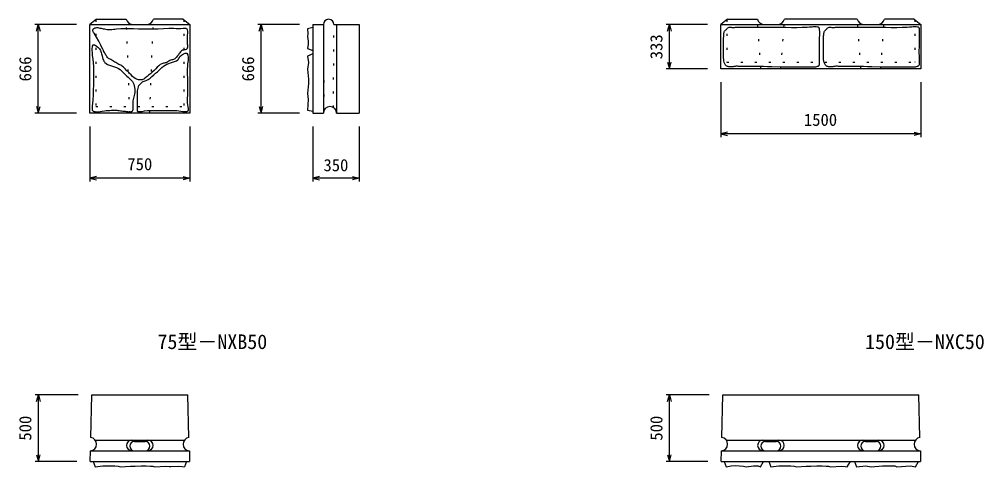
# Model space of a CAD drawing. Units: millimetres, scale not verified. Extents: x -25200 to 25200, y -17820 to 17820.
# Drawn here: x -2908 to 4332, y 7459 to 10820 of the extents above; entities that cross this region are included whole.
import ezdxf
from ezdxf.enums import TextEntityAlignment as Align

# ---------------------------------------------------------------- set-up
doc = ezdxf.new("R2010")
doc.units = ezdxf.units.MM
doc.header["$LTSCALE"] = 60
doc.linetypes.add('DOTTED', pattern=[1.75, 0.25, -1.5])
for name, color, linetype, lineweight in [('0-0_DIM', 7, 'Continuous', 25), ('0-4_OUTLINE', 3, 'Continuous', 25), ('0-5_OUTLINE2', 4, 'Continuous', 25), ('0-6_TXT', 7, 'Continuous', 25)]:
    doc.layers.add(name, color=color, linetype=linetype, lineweight=lineweight)
doc.styles.add('ＭＳ ゴシック', font='')
doc.styles.get('ＭＳ ゴシック').set_extended_font_data('MS Gothic')

msp = doc.modelspace()

# ---------------------------------------------------------------- linework, layer by layer
at = {"layer": '0-0_DIM'}
for p, q in [((-2477.85, 10779.99), (-2790.44, 10779.99)), ((-2765.44, 10113.99), (-2765.44, 10779.99)), ((-805.36, 10779.99), (-1117.95, 10779.99)), ((-1092.95, 10113.99), (-1092.95, 10779.99)), ((2259.66, 10779.99), (1947.07, 10779.99)), ((1972.07, 10446.99), (1972.07, 10779.99)), ((2259.66, 10446.99), (1947.07, 10446.99)), ((2359.66, 10346.99), (2359.66, 9934.4)), ((3859.66, 10346.99), (3859.66, 9934.4)), ((-2477.85, 10113.99), (-2790.44, 10113.99)), ((-805.36, 10113.99), (-1117.95, 10113.99)), ((-2377.85, 10013.99), (-2377.85, 9601.4)), ((-1627.85, 10013.99), (-1627.85, 9601.4)), ((-705.36, 10013.99), (-705.36, 9601.4)), ((-355.36, 10013.99), (-355.36, 9601.4)), ((3859.66, 9959.4), (2359.66, 9959.4)), ((-1627.85, 9626.4), (-2377.85, 9626.4)), ((-355.36, 9626.4), (-705.36, 9626.4)), ((-2466.93, 7998.61), (-2789.72, 7998.61)), ((-2764.72, 7498.61), (-2764.72, 7998.61)), ((2270.57, 7998.61), (1947.78, 7998.61)), ((1972.78, 7498.61), (1972.78, 7998.61)), ((-2476.7, 7498.61), (-2789.72, 7498.61)), ((2260.8, 7498.61), (1947.78, 7498.61))]:
    msp.add_line(p, q, dxfattribs=at)
for points in [[(-2778.83, 10729.99), (-2765.44, 10779.99), (-2752.04, 10729.99)], [(-1106.34, 10729.99), (-1092.95, 10779.99), (-1079.55, 10729.99)], [(1958.67, 10729.99), (1972.07, 10779.99), (1985.47, 10729.99)], [(1958.67, 10496.99), (1972.07, 10446.99), (1985.47, 10496.99)], [(-2778.83, 10163.99), (-2765.44, 10113.99), (-2752.04, 10163.99)], [(-1106.34, 10163.99), (-1092.95, 10113.99), (-1079.55, 10163.99)], [(2409.66, 9972.8), (2359.66, 9959.4), (2409.66, 9946)], [(3809.66, 9972.8), (3859.66, 9959.4), (3809.66, 9946)], [(-2327.85, 9639.8), (-2377.85, 9626.4), (-2327.85, 9613)], [(-1677.85, 9639.8), (-1627.85, 9626.4), (-1677.85, 9613)], [(-655.36, 9639.8), (-705.36, 9626.4), (-655.36, 9613)], [(-405.36, 9639.8), (-355.36, 9626.4), (-405.36, 9613)], [(-2778.12, 7948.61), (-2764.72, 7998.61), (-2751.32, 7948.61)], [(1959.39, 7948.61), (1972.78, 7998.61), (1986.18, 7948.61)], [(-2778.12, 7548.61), (-2764.72, 7498.61), (-2751.32, 7548.61)], [(1959.39, 7548.61), (1972.78, 7498.61), (1986.18, 7548.61)]]:
    msp.add_lwpolyline(points, dxfattribs=at)
at = {"layer": '0-4_OUTLINE'}
for p, q in [((-2377.85, 10779.99), (-1627.85, 10779.99)), ((-2377.85, 10113.99), (-2377.85, 10779.99)), ((-1627.85, 10779.99), (-1627.85, 10113.99)), ((-705.36, 10779.99), (-705.36, 10113.99)), ((-705.36, 10779.99), (-625.36, 10779.99)), ((-545.36, 10779.99), (-355.36, 10779.99)), ((-355.36, 10779.99), (-355.36, 10113.99)), ((2359.66, 10779.99), (3859.66, 10779.99)), ((2359.66, 10446.99), (2359.66, 10779.99)), ((3859.66, 10779.99), (3859.66, 10446.99)), ((3859.66, 10446.99), (2359.66, 10446.99)), ((-1627.85, 10113.99), (-2377.85, 10113.99)), ((-705.36, 10113.99), (-625.36, 10113.99)), ((-525.36, 10113.99), (-355.36, 10113.99)), ((-2371.57, 7678.21), (-2362.85, 7998.61)), ((-2362.85, 7998.61), (-1642.85, 7998.61)), ((-1634.12, 7678.21), (-1642.85, 7998.61)), ((2365.93, 7678.21), (2374.66, 7998.61)), ((2374.66, 7998.61), (3844.66, 7998.61)), ((3853.38, 7678.21), (3844.66, 7998.61)), ((-2062.85, 7658.61), (-1942.85, 7658.61)), ((-2043.29, 7648.85), (-1962.4, 7648.85)), ((2674.66, 7658.61), (2794.66, 7658.61)), ((2694.21, 7648.85), (2775.1, 7648.85)), ((3424.66, 7658.61), (3544.66, 7658.61)), ((3444.21, 7648.85), (3525.1, 7648.85)), ((-2376.7, 7498.61), (-2374.42, 7578.61)), ((-2062.85, 7578.61), (-1942.85, 7578.61)), ((-1631.27, 7578.61), (-1628.99, 7498.61)), ((2360.8, 7498.61), (2363.09, 7578.61)), ((2674.66, 7578.61), (2794.66, 7578.61)), ((3424.66, 7578.61), (3544.66, 7578.61)), ((3856.23, 7578.61), (3858.52, 7498.61)), ((-2376.7, 7498.61), (-1628.99, 7498.61)), ((2360.8, 7498.61), (3858.52, 7498.61))]:
    msp.add_line(p, q, dxfattribs=at)
for centre, radius, start, end in [((-585.36, 10779.99), 40, 0, 180), ((-575.36, 10113.99), 50, 0, 180), ((-2377.85, 7628.61), 50, 273.93581, 82.79104), ((-1627.85, 7628.61), 50, 97.20896, 266.06419), ((2359.66, 7628.61), 50, 273.93581, 82.79104), ((3859.66, 7628.61), 50, 97.20896, 266.06419), ((-2062.85, 7618.61), 40, 90, 270), ((-2043.29, 7613.73), 35.12, 90, 270), ((-1962.4, 7613.73), 35.12, 270, 90), ((-1942.85, 7618.61), 40, 270, 90), ((2674.66, 7618.61), 40, 90, 270), ((2694.21, 7613.73), 35.12, 90, 270), ((2775.1, 7613.73), 35.12, 270, 90), ((2794.66, 7618.61), 40, 270, 90), ((3424.66, 7618.61), 40, 90, 270), ((3444.21, 7613.73), 35.12, 90, 270), ((3525.1, 7613.73), 35.12, 270, 90), ((3544.66, 7618.61), 40, 270, 90)]:
    msp.add_arc(centre, radius, start, end, dxfattribs=at)
at = {"layer": '0-5_OUTLINE2'}
for p, q in [((-2328.3, 10819.99), (-2377.85, 10779.99)), ((-2328.3, 10819.99), (-2104.35, 10819.99)), ((-1677.4, 10819.99), (-1901.34, 10819.99)), ((-1677.4, 10819.99), (-1627.85, 10779.99)), ((2409.21, 10819.99), (2359.66, 10779.99)), ((2409.21, 10819.99), (2633.16, 10819.99)), ((3383.16, 10819.99), (2836.16, 10819.99)), ((3810.11, 10819.99), (3586.16, 10819.99)), ((3810.11, 10819.99), (3859.66, 10779.99)), ((-625.36, 10779.99), (-625.36, 10113.99)), ((-525.36, 10779.99), (-525.36, 10113.99)), ((-2337.85, 7658.61), (-1667.85, 7658.61)), ((2399.66, 7658.61), (3819.66, 7658.61)), ((-2374.42, 7578.61), (-1631.27, 7578.61)), ((2363.09, 7578.61), (3856.23, 7578.61)), ((-1651.8, 7498.61), (-1667.63, 7458.61)), ((3361.79, 7498.61), (3377.71, 7458.61)), ((3818.91, 7458.61), (3842.38, 7498.61))]:
    msp.add_line(p, q, dxfattribs=at)
at = {"layer": '0-5_OUTLINE2', "linetype": 'DOTTED'}
for p, q in [((-2332.85, 10816.32), (-2332.85, 10163.99)), ((-2077.85, 10113.99), (-2104.35, 10819.99)), ((-1928.41, 10113.99), (-1901.34, 10819.99)), ((-1672.85, 10816.32), (-1672.85, 10163.99)), ((2404.66, 10816.32), (2404.66, 10496.99)), ((2659.66, 10446.99), (2633.16, 10819.99)), ((2809.1, 10446.99), (2836.16, 10819.99)), ((3409.66, 10446.99), (3383.16, 10819.99)), ((3559.1, 10446.99), (3586.16, 10819.99)), ((3814.66, 10816.32), (3814.66, 10496.99)), ((-625.36, 10779.99), (-620.52, 10135.45)), ((-550.03, 10157.1), (-545.36, 10779.99)), ((2403.79, 10496.76), (3815.53, 10496.76)), ((-2333.72, 10163.76), (-1671.97, 10163.76))]:
    msp.add_line(p, q, dxfattribs=at)
at = {"layer": '0-5_OUTLINE2'}
for points in [[(-2279.68, 10593.53), (-2294.67, 10624.97), (-2310.26, 10655.99), (-2327.07, 10686.17), (-2345.72, 10715.09), (-2348.01, 10718.35), (-2350.19, 10721.69), (-2352.14, 10725.19), (-2353.73, 10728.96), (-2354.77, 10732.77), (-2355.22, 10736.7), (-2354.92, 10740.52), (-2353.73, 10744.02), (-2352.42, 10746.04), (-2350.77, 10747.86), (-2348.86, 10749.5), (-2346.79, 10750.96), (-2343.49, 10752.9), (-2340.06, 10754.49), (-2336.54, 10755.74), (-2332.94, 10756.63), (-2325.44, 10757.41), (-2317.81, 10757.07), (-2310.13, 10755.96), (-2302.49, 10754.44), (-2294.09, 10752.62), (-2285.77, 10750.79), (-2277.49, 10749.02), (-2269.18, 10747.38), (-2258.1, 10745.52), (-2246.92, 10744.11), (-2235.68, 10743.24), (-2224.43, 10743.01), (-2212.93, 10743.48), (-2201.45, 10744.47), (-2189.98, 10745.74), (-2178.51, 10747.04), (-2146.25, 10749.71), (-2113.92, 10750.97), (-2081.55, 10751.15)], [(-2081.55, 10751.15), (-2049.19, 10750.55), (-2013.54, 10749.36), (-1977.91, 10748.1), (-1942.26, 10747.25), (-1906.53, 10747.32), (-1866.41, 10748.78), (-1826.29, 10750.83), (-1786.35, 10752.28), (-1746.74, 10751.94), (-1729.58, 10751.07), (-1712.35, 10750.32), (-1694.88, 10750.38), (-1677.02, 10751.94), (-1672.05, 10752.66), (-1667.15, 10753.16), (-1662.4, 10753.04), (-1657.91, 10751.94), (-1654.41, 10750.03), (-1651.26, 10747.34), (-1648.59, 10744.1), (-1646.48, 10740.51), (-1643.93, 10731.57), (-1643.87, 10722.15), (-1645.11, 10712.46), (-1646.48, 10702.72), (-1647.05, 10693.07), (-1646.97, 10683.56), (-1646.64, 10674.15), (-1646.48, 10664.79), (-1646.65, 10657.4), (-1646.9, 10649.97), (-1646.94, 10642.45), (-1646.48, 10634.79), (-1645.4, 10626.81), (-1644.43, 10618.87), (-1644.49, 10611.23), (-1646.48, 10604.12), (-1648.25, 10601.13), (-1650.52, 10598.39)], [(-705.36, 10758.52), (-745.36, 10748.91), (-740.66, 10711.01), (-745.36, 10691.35), (-739.82, 10654.61), (-739.82, 10633.3), (-745.36, 10600.43), (-705.36, 10586.23)], [(2433.95, 10462.05), (2428.3, 10462.33), (2422.62, 10462.86), (2417.48, 10463.55), (2412.41, 10464.54), (2407.55, 10466.01), (2402.99, 10468.12), (2398.49, 10471.28), (2394.5, 10475.2), (2391.05, 10479.69), (2388.15, 10484.55), (2383.84, 10495.16), (2381.38, 10506.31), (2380.19, 10517.79), (2379.74, 10529.38), (2379.51, 10547.33), (2379.54, 10565.13), (2379.67, 10582.85), (2379.74, 10600.6), (2379.61, 10621.13), (2379.41, 10641.7), (2379.37, 10662.22), (2379.74, 10682.57), (2380, 10689.25), (2380.35, 10695.96), (2380.82, 10702.73), (2381.45, 10709.63), (2382.1, 10715.13), (2383.08, 10720.52), (2384.63, 10725.62), (2386.96, 10730.21), (2389.82, 10733.78), (2393.2, 10737.04), (2396.82, 10740.25), (2400.4, 10743.65), (2404.22, 10747.99), (2407.9, 10752.39), (2411.7, 10756.3), (2415.92, 10759.17), (2421.7, 10760.74)], [(2421.7, 10760.74), (2428.16, 10760.79), (2434.98, 10760.03), (2441.87, 10759.17), (2448.81, 10758.75), (2455.55, 10758.82), (2462.16, 10759.2), (2468.71, 10759.75)], [(2468.71, 10759.75), (2512.2, 10759.72), (2555.7, 10759.7), (2599.19, 10759.7), (2642.68, 10759.75), (2683.84, 10759.83), (2725.01, 10759.9), (2766.18, 10759.89), (2807.35, 10759.75), (2847.79, 10759.46), (2888.23, 10759.22), (2928.66, 10759.23), (2969.07, 10759.75), (2987.71, 10760.24), (3006.34, 10761.07), (3024.95, 10762.39), (3043.56, 10764.4), (3053.62, 10765.71), (3063.7, 10766.6), (3073.8, 10766.39), (3083.95, 10764.4), (3086.81, 10763.41), (3089.51, 10762.17), (3091.91, 10760.61), (3093.85, 10758.68), (3095.33, 10756.09), (3096.25, 10753.12), (3096.78, 10749.9), (3097.1, 10746.57), (3098.29, 10724.09), (3098.39, 10702.45), (3097.84, 10681.28), (3097.1, 10660.18), (3096.22, 10618.79), (3096.07, 10576.82), (3096.44, 10534.81), (3097.1, 10493.3), (3097.13, 10491.28), (3097.15, 10489.26), (3097.14, 10487.21)], [(3183.95, 10462.05), (3178.3, 10462.33), (3172.62, 10462.86), (3167.48, 10463.55), (3162.41, 10464.54), (3157.55, 10466.01), (3152.99, 10468.12), (3148.49, 10471.28), (3144.5, 10475.2), (3141.05, 10479.69), (3138.15, 10484.55), (3133.84, 10495.16), (3131.38, 10506.31), (3130.19, 10517.79), (3129.74, 10529.38), (3129.51, 10547.33), (3129.54, 10565.13), (3129.67, 10582.85), (3129.74, 10600.6), (3129.61, 10621.13), (3129.41, 10641.7), (3129.37, 10662.22), (3129.74, 10682.57), (3130, 10689.25), (3130.35, 10695.96), (3130.82, 10702.73), (3131.45, 10709.63), (3132.1, 10715.13), (3133.08, 10720.52), (3134.63, 10725.62), (3136.96, 10730.21), (3139.82, 10733.78), (3143.2, 10737.04), (3146.82, 10740.25), (3150.4, 10743.65), (3154.22, 10747.99), (3157.9, 10752.39), (3161.7, 10756.3), (3165.92, 10759.17), (3171.7, 10760.74)], [(3171.7, 10760.74), (3178.16, 10760.79), (3184.98, 10760.03), (3191.87, 10759.17), (3198.81, 10758.75), (3205.55, 10758.82), (3212.16, 10759.2), (3218.71, 10759.75)], [(3218.71, 10759.75), (3262.2, 10759.72), (3305.7, 10759.7), (3349.19, 10759.7), (3392.68, 10759.75), (3433.84, 10759.83), (3475.01, 10759.9), (3516.18, 10759.89), (3557.35, 10759.75), (3597.79, 10759.46), (3638.23, 10759.22), (3678.66, 10759.23), (3719.07, 10759.75), (3737.71, 10760.24), (3756.34, 10761.07), (3774.95, 10762.39), (3793.56, 10764.4), (3803.62, 10765.71), (3813.7, 10766.6), (3823.8, 10766.39), (3833.95, 10764.4), (3836.81, 10763.41), (3839.51, 10762.17), (3841.91, 10760.61), (3843.85, 10758.68), (3845.33, 10756.09), (3846.25, 10753.12), (3846.78, 10749.9), (3847.1, 10746.57), (3848.29, 10724.09), (3848.39, 10702.45), (3847.84, 10681.28), (3847.1, 10660.18), (3846.22, 10618.79), (3846.07, 10576.82), (3846.44, 10534.81), (3847.1, 10493.3), (3847.13, 10491.28), (3847.15, 10489.26), (3847.14, 10487.21)], [(-2268.29, 10130.23), (-2284.94, 10126.92), (-2301.83, 10124.28), (-2319.17, 10122.99), (-2337.19, 10123.72), (-2341.23, 10124.23), (-2345.14, 10124.99), (-2348.74, 10126.09), (-2351.86, 10127.65), (-2357.3, 10134.48), (-2359.21, 10144.31), (-2358.82, 10155.98), (-2357.4, 10168.35), (-2352.92, 10212.63), (-2350.62, 10252.2), (-2349.57, 10289.26), (-2348.85, 10325.99), (-2347.96, 10359.43), (-2347.24, 10393.93), (-2347.33, 10429.13), (-2348.85, 10464.65), (-2351.31, 10492.66), (-2354.35, 10520.34), (-2357.26, 10547.42), (-2359.34, 10573.62), (-2359.71, 10582.02), (-2359.87, 10590.59), (-2359.76, 10599.65), (-2359.34, 10609.49), (-2358.95, 10614.8), (-2358.2, 10619.86), (-2356.84, 10624.14), (-2354.62, 10627.11), (-2350.13, 10628.46), (-2344.32, 10627.37), (-2337.86, 10624.59), (-2331.37, 10620.88), (-2317.13, 10610.15), (-2306.46, 10598.33), (-2298.71, 10585.46)], [(-2298.71, 10585.46), (-2293.19, 10571.61), (-2289.73, 10559.14), (-2286.74, 10546.27), (-2283.55, 10533.28), (-2279.48, 10520.42), (-2276.54, 10513.31), (-2273.08, 10506.51), (-2269.07, 10500.15), (-2264.47, 10494.42), (-2246.22, 10480.81), (-2224.06, 10472.03), (-2200.25, 10465.01), (-2177.04, 10456.73), (-2163.9, 10449.84), (-2151.69, 10441.63), (-2140.25, 10432.4), (-2129.44, 10422.47), (-2119.82, 10412.89), (-2110.37, 10403.16), (-2100.84, 10393.47), (-2090.99, 10384.02), (-2082.41, 10376.33), (-2073.87, 10368.61), (-2065.84, 10360.53), (-2058.74, 10351.76), (-2052.86, 10341.93), (-2048.25, 10331.3), (-2044.77, 10320.1), (-2042.25, 10308.58), (-2040.44, 10295.39), (-2039.77, 10282.2), (-2040.34, 10269.09), (-2042.25, 10256.18), (-2044.56, 10246.61), (-2047.29, 10237.11), (-2050.06, 10227.6), (-2052.48, 10217.99), (-2054.45, 10206.82), (-2055.61, 10195.52)], [(-2189.74, 10498.97), (-2197.51, 10503.72), (-2205.31, 10508.4), (-2213.25, 10512.95), (-2221.39, 10517.25), (-2226.68, 10519.85), (-2231.92, 10522.52), (-2236.92, 10525.45), (-2241.5, 10528.86), (-2246.31, 10533.76), (-2250.49, 10539.35), (-2254.28, 10545.35), (-2257.92, 10551.49), (-2261.73, 10557.81), (-2265.51, 10564.06), (-2269.14, 10570.35), (-2272.51, 10576.77), (-2274.43, 10580.88), (-2276.25, 10585.06), (-2277.98, 10589.28), (-2279.68, 10593.53)], [(-1650.52, 10598.39), (-1653.19, 10595.99), (-1656.17, 10594.02), (-1662.43, 10591.51), (-1669.09, 10590.06), (-1675.78, 10588.85), (-1682.14, 10587.06), (-1690.05, 10582.45), (-1696.93, 10575.87), (-1703.12, 10568.17), (-1708.99, 10560.2), (-1713.81, 10553.95), (-1718.65, 10547.92), (-1723.53, 10541.93), (-1728.44, 10535.8), (-1732.02, 10531.26), (-1735.76, 10526.89), (-1739.81, 10523), (-1744.32, 10519.92), (-1750.27, 10517.58), (-1756.71, 10516.11), (-1763.3, 10514.85), (-1769.71, 10513.12), (-1777.38, 10509.47), (-1784.58, 10504.8), (-1791.71, 10500.05), (-1799.18, 10496.1), (-1802.74, 10494.81), (-1806.41, 10493.78), (-1810.16, 10492.92), (-1813.95, 10492.15), (-1819.84, 10490.94), (-1825.68, 10489.59), (-1831.39, 10487.98), (-1836.9, 10485.99), (-1849.65, 10479), (-1861.24, 10469.75), (-1872.11, 10459.18), (-1882.74, 10448.21), (-1895.91, 10435.31)], [(-1895.91, 10435.31), (-1909.33, 10423.03), (-1922.95, 10411.21), (-1936.69, 10399.66), (-1942.76, 10394.62), (-1948.89, 10389.59), (-1955.11, 10384.55), (-1961.45, 10379.49), (-1967.28, 10374.98), (-1973.32, 10370.83), (-1979.62, 10367.43), (-1986.26, 10365.16), (-1991.08, 10364.43), (-1996.04, 10364.28), (-2001.08, 10364.57), (-2006.13, 10365.16), (-2013.15, 10366.3), (-2020.02, 10367.82), (-2026.68, 10369.81), (-2033.04, 10372.38), (-2046.18, 10380.33), (-2058.05, 10390.56), (-2069.19, 10402.02), (-2080.15, 10413.65), (-2085.85, 10419.38), (-2091.57, 10425), (-2097.26, 10430.62), (-2102.86, 10436.36), (-2109.94, 10444.06), (-2117.03, 10451.79), (-2124.4, 10459.16), (-2132.32, 10465.82), (-2138.73, 10470.17), (-2145.47, 10474.1), (-2152.38, 10477.78), (-2159.34, 10481.42), (-2167.07, 10485.63), (-2174.71, 10489.99), (-2182.25, 10494.45), (-2189.74, 10498.97)], [(-2019.86, 10136.89), (-2019.69, 10149.24), (-2019.59, 10161.77), (-2019.62, 10174.67), (-2019.86, 10188.12), (-2021.46, 10235.39), (-2019.91, 10283.02), (-2009.2, 10323.66), (-1983.33, 10349.99), (-1976.74, 10352.68), (-1969.73, 10354.99), (-1962.58, 10357.26), (-1955.52, 10359.8), (-1939.82, 10368.01), (-1925.56, 10378.54), (-1912.11, 10390.33), (-1898.81, 10402.31), (-1891.88, 10408.24), (-1884.89, 10414.04), (-1877.91, 10419.84), (-1871.01, 10425.75), (-1859.63, 10436.13), (-1848.4, 10446.7), (-1837.02, 10457.02), (-1825.21, 10466.63), (-1813.07, 10474.95), (-1800.17, 10482.17), (-1786.43, 10488.3), (-1771.77, 10493.33), (-1756.72, 10497.38), (-1741.92, 10501.62), (-1728.57, 10507.27), (-1717.9, 10515.57), (-1713.82, 10521.03), (-1710.16, 10527.15), (-1706.36, 10533.57), (-1701.87, 10539.99), (-1690.19, 10551.34), (-1676.2, 10560.07), (-1662.25, 10564.87)], [(-1662.25, 10564.87), (-1650.73, 10564.4), (-1641.62, 10553.64), (-1639.24, 10534.04), (-1640.9, 10509.79), (-1643.86, 10485.05), (-1645.74, 10465.51), (-1646.74, 10447.92), (-1647.06, 10431.34), (-1646.91, 10414.85), (-1646.57, 10400.01), (-1646.13, 10384.75), (-1645.7, 10369.28), (-1645.39, 10353.81), (-1645.26, 10340.21), (-1645.25, 10326.7), (-1645.31, 10313.2), (-1645.39, 10299.63), (-1645.45, 10286.15), (-1645.55, 10272.67), (-1645.76, 10259.32), (-1646.15, 10246.22), (-1646.89, 10229.64), (-1647.35, 10213.01), (-1646.82, 10195.63), (-1644.62, 10176.79), (-1642.06, 10162.86), (-1639.89, 10149.31), (-1639.65, 10137.55), (-1642.85, 10128.99), (-1651.43, 10124.39), (-1664.15, 10123.71), (-1679.27, 10125.42), (-1695, 10127.95), (-1724, 10131.52), (-1750.03, 10132.95), (-1774.69, 10133.04), (-1799.58, 10132.53), (-1821.33, 10132.16), (-1843.59, 10131.99)], [(-705.36, 10561.59), (-745.36, 10542.31), (-737.55, 10495.69), (-745.36, 10446.29), (-737.55, 10371.08), (-737.55, 10337.35), (-745.36, 10261.49), (-740.34, 10217.25), (-745.36, 10138.19), (-705.36, 10128.99)], [(3097.14, 10487.21), (3097.1, 10485.12), (3096.85, 10481.21), (3096.24, 10477.34), (3095.09, 10473.75), (3093.22, 10470.66), (3091.14, 10468.68), (3088.63, 10467.08), (3085.85, 10465.78), (3082.92, 10464.71), (3075.92, 10462.74), (3068.94, 10461.44), (3061.96, 10460.62), (3054.96, 10460.14), (3041.97, 10459.69), (3028.89, 10459.65), (3015.77, 10459.85), (3002.63, 10460.14), (2937.23, 10460.95), (2872.02, 10461.08), (2806.88, 10461.34), (2741.74, 10462.57), (2710.08, 10463.69), (2678.42, 10464.91), (2646.76, 10465.89), (2615.11, 10466.33), (2584.07, 10466.05), (2553.03, 10465.54), (2521.93, 10465.43), (2490.76, 10466.33), (2484.44, 10466.66), (2478.13, 10466.88), (2471.84, 10466.83), (2465.59, 10466.33), (2460.46, 10465.5), (2455.35, 10464.46), (2450.25, 10463.41), (2445.13, 10462.58), (2439.56, 10462.11), (2433.95, 10462.05)], [(3847.14, 10487.21), (3847.1, 10485.12), (3846.85, 10481.21), (3846.24, 10477.34), (3845.09, 10473.75), (3843.22, 10470.66), (3841.14, 10468.68), (3838.63, 10467.08), (3835.85, 10465.78), (3832.92, 10464.71), (3825.92, 10462.74), (3818.94, 10461.44), (3811.96, 10460.62), (3804.96, 10460.14), (3791.97, 10459.69), (3778.89, 10459.65), (3765.77, 10459.85), (3752.63, 10460.14), (3687.23, 10460.95), (3622.02, 10461.08), (3556.88, 10461.34), (3491.74, 10462.57), (3460.08, 10463.69), (3428.42, 10464.91), (3396.76, 10465.89), (3365.11, 10466.33), (3334.07, 10466.05), (3303.03, 10465.54), (3271.93, 10465.43), (3240.76, 10466.33), (3234.44, 10466.66), (3228.13, 10466.88), (3221.84, 10466.83), (3215.59, 10466.33), (3210.46, 10465.5), (3205.35, 10464.46), (3200.25, 10463.41), (3195.13, 10462.58), (3189.56, 10462.11), (3183.95, 10462.05)], [(-2055.61, 10195.52), (-2056.15, 10184.22), (-2056.21, 10173.03), (-2056.09, 10165.61), (-2055.96, 10158.18), (-2055.95, 10150.6), (-2056.21, 10142.74), (-2056.48, 10139.17), (-2057.01, 10135.7), (-2058.02, 10132.51), (-2059.69, 10129.77), (-2061.4, 10128.15), (-2063.46, 10126.81), (-2065.76, 10125.74), (-2068.16, 10124.88), (-2076.53, 10123.18), (-2084.93, 10122.99), (-2093.34, 10123.74), (-2101.74, 10124.88), (-2111.26, 10126.09), (-2120.74, 10127.19), (-2130.21, 10128.27), (-2139.66, 10129.43), (-2148.28, 10130.6), (-2156.91, 10131.79), (-2165.55, 10132.87), (-2174.21, 10133.69), (-2184.35, 10134.21), (-2194.5, 10134.31), (-2204.66, 10134.1), (-2214.83, 10133.69), (-2228.21, 10132.98), (-2241.58, 10132.13), (-2254.94, 10131.21), (-2268.29, 10130.23)], [(-1843.59, 10131.99), (-1865.61, 10132.09), (-1886.6, 10132.53), (-1905.78, 10133.21), (-1925.09, 10133.39), (-1946.33, 10132.19), (-1971.33, 10128.72), (-1987.44, 10125.78), (-2002.63, 10124.07), (-2014.2, 10125.83), (-2019.42, 10133.29), (-2019.49, 10134.38), (-2019.5, 10135.51), (-2019.47, 10136.68), (-2019.42, 10137.87)], [(-2353.89, 7498.61), (-2338.06, 7458.61), (-2279.61, 7464.2), (-2230.92, 7465.02), (-2189.57, 7465.29), (-2164.82, 7462.84), (-2146.85, 7458.61), (-2073.65, 7463.12), (-2038.65, 7462.69), (-1993.34, 7464.19), (-1954.47, 7465.27), (-1922.25, 7463.55), (-1905.5, 7461.83), (-1890.66, 7458.61), (-1808.12, 7462.69), (-1781.28, 7461.4), (-1771.32, 7459.7)], [(-1771.32, 7459.7), (-1710.79, 7462.69), (-1683.95, 7461.4), (-1667.63, 7458.61)], [(2383.61, 7498.61), (2399.53, 7458.61), (2437.15, 7466.51), (2467.55, 7467.39), (2497.52, 7466.07), (2529.25, 7463.43), (2547.87, 7458.61), (2603.28, 7466.07), (2639.41, 7464.31), (2657.35, 7458.61), (2678.16, 7498.61)], [(2718.83, 7498.61), (2734.66, 7458.61), (2793.11, 7464.2), (2841.8, 7465.02), (2883.15, 7465.29), (2907.9, 7462.84), (2925.87, 7458.61), (2999.06, 7463.12), (3034.07, 7462.69), (3079.38, 7464.19), (3118.25, 7465.27), (3150.47, 7463.55), (3167.22, 7461.83), (3182.06, 7458.61), (3264.6, 7462.69), (3291.44, 7461.4), (3307.76, 7458.61), (3331.22, 7498.61)], [(3377.71, 7458.61), (3447.81, 7465.13), (3486.35, 7458.61), (3572.67, 7465.65), (3618.97, 7465.65), (3664.22, 7465.13), (3679.51, 7458.61), (3782.31, 7465.13), (3818.91, 7458.61)]]:
    msp.add_lwpolyline(points, dxfattribs=at)
for centre, start, end in [((-2047.21, 10838.96), 198.36646, 258.36646), ((-1958.49, 10838.96), 281.63354, 341.63354), ((2690.3, 10838.96), 198.36646, 258.36646), ((2779.02, 10838.96), 281.63354, 341.63354), ((3440.3, 10838.96), 198.36646, 258.36646), ((3529.02, 10838.96), 281.63354, 341.63354)]:
    msp.add_arc(centre, 60.21, start, end, dxfattribs=at)

# ---------------------------------------------------------------- texts
at = {"layer": '0-0_DIM', "style": 'ＭＳ ゴシック'}
for s, p in [('333', (1947.7, 10519.74)), ('666', (-2789.8, 10353.24)), ('666', (-1117.31, 10353.24)), ('500', (-2789.8, 7654.54)), ('500', (1947.7, 7654.54))]:
    msp.add_text(s, height=91.64, rotation=90, dxfattribs=at).set_placement(p, align=Align.BOTTOM_LEFT)
for s, p in [('1500', (2982.12, 9991.7)), ('750', (-2096.6, 9658.7)), ('350', (-624.43, 9650.77))]:
    msp.add_text(s, height=91.64, dxfattribs=at).set_placement(p, align=Align.BOTTOM_LEFT)
at = {"layer": '0-6_TXT', "style": 'ＭＳ ゴシック'}
for s, p in [('75型－NXB50', (-1870.5, 8309.6)), ('150型－NXC50', (3441.21, 8309.6))]:
    msp.add_text(s, height=110, dxfattribs=at).set_placement(p, align=Align.BOTTOM_LEFT)

doc.saveas('drawing.dxf')
